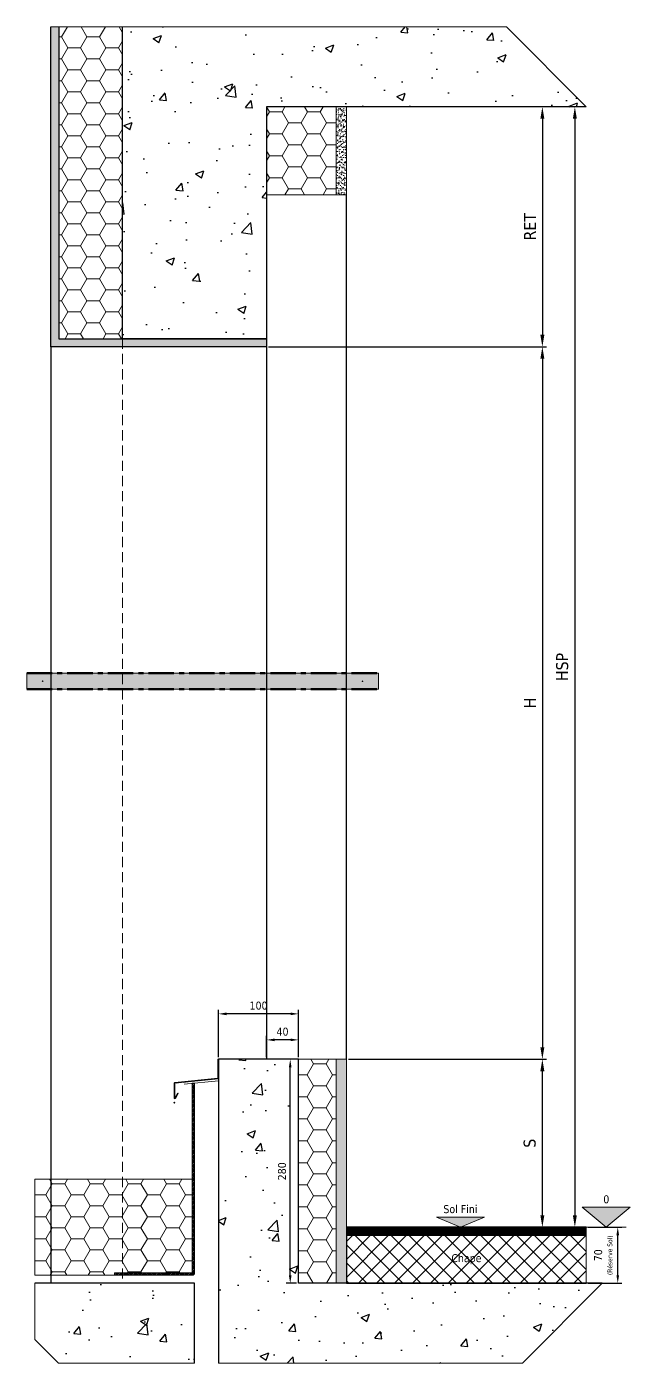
# Model space of a CAD drawing. Header units: millimetres. Extents: x -20000 to 230000, y -17405 to 25402.
# Drawn here: x 124718 to 125472, y 4924 to 6594 of the extents above; entities that cross this region are included whole.
import ezdxf
from ezdxf.enums import TextEntityAlignment as Align

# ---------------------------------------------------------------- set-up
doc = ezdxf.new("R2010")
doc.units = ezdxf.units.MM
doc.header["$PDMODE"] = 35
doc.header["$PDSIZE"] = 0.5
doc.linetypes.add('AXES', pattern=[50.800000000000004, 31.75, -6.35, 6.35, -6.35])
doc.linetypes.add('CACHE', pattern=[9.524999999999999, 6.35, -3.175])
doc.layers.get('0').update_dxf_attribs({"lineweight": 13})
doc.layers.get('Defpoints').update_dxf_attribs({"true_color": 0xc2a584})
for name, color, linetype, lineweight in [('0 - 1 (validé)', 3, 'Continuous', 13), ('1 - Acier', 160, 'Continuous', 13), ('1 - Aluminium', 150, 'Continuous', 13), ('1 - Axe', 1, 'AXES', 0), ('1 - BETON', 251, 'Continuous', 25), ('1 - Béton', 251, 'Continuous', 25), ('1 - Cotation', 32, 'Continuous', 13), ('1 - INTERROMPU', 253, 'CACHE', 13), ('1 - Isolant', 132, 'Continuous', 13), ('1 - Platre', 252, 'Continuous', 13), ('1 - Texte', 7, 'Continuous', 13), ('Texte', 7, 'Continuous', 13)]:
    doc.layers.add(name, color=color, linetype=linetype, lineweight=lineweight)
doc.layers.add('0 - Invisible', color=43, linetype='Continuous', lineweight=0, plot=False)
doc.layers.add('Non visible', color=163, linetype='Continuous', lineweight=25, plot=False)
doc.layers.add('1 - Cache', color=7, linetype='Continuous', lineweight=0, true_color=0xffffff)
doc.styles.get("Standard").update_dxf_attribs({"font": 'ARIALUNI.TTF'})
doc.styles.add('Texte Poralu', font='tahomabd.ttf')
doc.dimstyles.new('100 - 1000', dxfattribs={"dimtxt": 15, "dimasz": 15, "dimexe": 5, "dimexo": 2.5, "dimgap": 8, "dimtad": 1, "dimdec": 1, "dimtxsty": 'Texte Poralu', "dimcen": 10, "dimazin": 0, "dimtfac": 1, "dimtdec": 1, "dimtmove": 0, "dimatfit": 3, "dimfxl": 1, "dimarcsym": 0})
doc.dimstyles.new('30 - 1000', dxfattribs={"dimtxt": 10, "dimasz": 10, "dimexe": 5, "dimexo": 2.5, "dimgap": 5, "dimtad": 1, "dimdec": 1, "dimtxsty": 'Texte Poralu', "dimcen": 5, "dimazin": 0, "dimtfac": 1, "dimtdec": 1, "dimtmove": 0, "dimatfit": 3, "dimfxl": 1, "dimarcsym": 0})

# ---------------------------------------------------------------- blocks, each defined once
blk = doc.blocks.new('Cadre Coupe_Elev')
at = {"layer": 'Defpoints'}
blk.add_point((5000, 5729.996620553562), dxfattribs=at)
at = {"color": 7}
blk.add_attdef('REPERE_1', text='', height=300, dxfattribs=at).set_placement((1000, 9000), align=Align.MIDDLE_CENTER)
at = {"layer": '1 - Texte', "color": 7}
for tag, p in [('DEFINITION1', (5000, 1200)), ('DEFINITION2', (5000, 800))]:
    blk.add_attdef(tag, text='', height=250, dxfattribs=at).set_placement(p, align=Align.MIDDLE_CENTER)
at = {"layer": 'Non visible', "style": 'Texte Poralu'}
for p in [(5447.11721373623, 4905.799125232807), (5447.11721373623, 4605.799125232807)]:
    blk.add_attdef('REPERE_2', text='', height=35, dxfattribs=at).set_placement(p, align=Align.MIDDLE_LEFT)
blk = doc.blocks.new('*U1519')
at = {"layer": '1 - Isolant'}
h = blk.add_hatch(dxfattribs=at)
h.set_pattern_fill('HONEY', color=256, scale=5)
h.set_pattern_definition([(0, (-58637.14088961192, -19517.49265059333), (23.8125, 13.748153225), [15.875, -31.75]), (120, (-58637.14088961192, -19517.49265059333), (-23.81249994797095, 13.74815331511695), [15.87499999999994, -31.74999999999989]), (59.99999999999999, (-58637.14088961192, -19517.49265059333), (5.202904551637744e-08, 27.49630654011694), [-31.75, 15.875])])
h.paths.add_polyline_path([(2.444276670049385e-11, -279.9999999999995), (47.0000000000099, -279.9999999999995), (47, 0), (0, 0)])
at = {"layer": '1 - Platre'}
h = blk.add_hatch(dxfattribs=at)
h.set_pattern_fill('AR-SAND', color=256, scale=0.1)
h.set_pattern_definition([(37.50000000000001, (-58637.14088961192, -19517.49265059333), (-0.1600031295984046, 4.894132373293424), [0, -3.860800000000001, 0, -4.318000000000001, 0, -4.1275]), (7.499999999999999, (-58637.14088961192, -19517.49265059333), (4.495232831380027, 7.168251005683543), [0, -2.0828, 0, -3.4798, 0, -1.3335]), (327.5, (-58640.26508961192, -19517.49265059333), (7.90992370241458, 0.01437184678545691), [0, -1.27, 0, -4.572, 0, -5.969]), (317.5, (-58640.26508961192, -19517.49265059333), (7.635564524722972, 2.229293232572162), [0, -0.635, 0, -2.9972, 0, -3.429])])
h.paths.add_polyline_path([(60.00000000001718, -279.9999999999995), (60, 0), (47, 0), (47.0000000000099, -279.9999999999995)])
at = {"layer": '0 - Invisible'}
for points in [[(2.444276670049385e-11, -279.9999999999995), (47.0000000000099, -279.9999999999995)], [(47.0000000000099, -279.9999999999995), (60.00000000001718, -279.9999999999995)]]:
    blk.add_lwpolyline(points, dxfattribs=at)
at = {"layer": '1 - Isolant'}
blk.add_lwpolyline([(47.0000000000099, -279.9999999999995), (47, 0), (0, 0), (2.444276670049385e-11, -279.9999999999995)], dxfattribs=at)
at = {"layer": '1 - Platre'}
blk.add_lwpolyline([(60.00000000001718, -279.9999999999995), (60, 0), (47, 0), (47.0000000000099, -279.9999999999995)], dxfattribs=at)
blk = doc.blocks.new('*U473')
at = {"layer": '1 - Isolant'}
h = blk.add_hatch(dxfattribs=at)
h.set_pattern_fill('HONEY', color=256, scale=5)
h.set_pattern_definition([(0, (-58597.14088961185, -19397.49265059368), (23.8125, 13.748153225), [15.875, -31.75]), (120, (-58597.14088961185, -19397.49265059368), (-23.81249994797095, 13.74815331511695), [15.87499999999993, -31.74999999999986]), (59.99999999999999, (-58597.14088961185, -19397.49265059368), (5.202904551637744e-08, 27.49630654011694), [-31.75, 15.875])])
h.paths.add_polyline_path([(9.553002256405232e-11, -300.0000000003563), (87.00000000008097, -300.0000000003563), (86.99999999999818, -190), (-1.818989403545856e-12, -190)])
at = {"layer": '1 - Platre'}
h = blk.add_hatch(dxfattribs=at)
h.set_pattern_fill('AR-SAND', color=256, scale=0.1)
h.set_pattern_definition([(37.50000000000001, (-58597.14088961185, -19397.49265059368), (-0.1600031295984046, 4.894132373293424), [0, -3.860800000000001, 0, -4.318000000000001, 0, -4.1275]), (7.499999999999999, (-58597.14088961185, -19397.49265059368), (4.495232831380027, 7.168251005683543), [0, -2.0828, 0, -3.4798, 0, -1.3335]), (327.5, (-58600.26508961185, -19397.49265059368), (7.90992370241458, 0.01437184678545691), [0, -1.27, 0, -4.572, 0, -5.969]), (317.5, (-58600.26508961185, -19397.49265059368), (7.635564524722972, 2.229293232572162), [0, -0.635, 0, -2.9972, 0, -3.429])])
h.paths.add_polyline_path([(100.0000000000882, -300.0000000003563), (99.99999999999818, -190), (86.99999999999818, -190), (87.00000000008097, -300.0000000003563)])
at = {"layer": '0 - Invisible'}
for points in [[(9.553002256405232e-11, -300.0000000003563), (87.00000000008097, -300.0000000003563)], [(87.00000000008097, -300.0000000003563), (100.0000000000882, -300.0000000003563)]]:
    blk.add_lwpolyline(points, dxfattribs=at)
at = {"layer": '1 - Isolant'}
blk.add_lwpolyline([(87.00000000008097, -300.0000000003563), (86.99999999999818, -190), (-1.818989403545856e-12, -190), (9.553002256405232e-11, -300.0000000003563)], dxfattribs=at)
at = {"layer": '1 - Platre'}
blk.add_lwpolyline([(100.0000000000882, -300.0000000003563), (99.99999999999818, -190), (86.99999999999818, -190), (87.00000000008097, -300.0000000003563)], dxfattribs=at)
blk = doc.blocks.new('*U762')
at = {"layer": '1 - Isolant'}
h = blk.add_hatch(dxfattribs=at)
h.set_pattern_fill('HONEY', color=256, scale=5, style=0)
h.set_pattern_definition([(0, (-80.00000000000003, 230.0000000003561), (23.8125, 13.748153225), [15.875, -31.75]), (120, (-80.00000000000003, 230.0000000003561), (-23.81249994797095, 13.74815331511695), [15.87499999999995, -31.74999999999989]), (59.99999999999999, (-80.00000000000003, 230.0000000003561), (5.202904551637744e-08, 27.49630654011694), [-31.75, 15.875])])
h.paths.add_polyline_path([(-80, 390.000000000357), (2.387982389955822e-14, 390.000000000357), (1.77635683940025e-15, -9.094947017729282e-13), (-80.00000000000003, -9.094947017729282e-13)])
at = {"layer": '0 - Invisible'}
blk.add_lwpolyline([(-80, 390.000000000357), (2.387982389955822e-14, 390.000000000357)], dxfattribs=at)
at = {"layer": '1 - Isolant'}
blk.add_lwpolyline([(2.387982389955822e-14, 390.000000000357), (0, 0), (0, 0), (1.77635683940025e-15, -9.094947017729282e-13), (-80.00000000000003, -9.094947017729282e-13), (-80, 390.000000000357)], dxfattribs=at)
blk = doc.blocks.new('*D1626')
at = {"layer": '1 - Cotation', "color": 0, "lineweight": -2, "transparency": 16777216}
for p, q in [((125020.0000000001, 6194.331641222816), (125367.4999999999, 6194.331641222816)), ((125362.4999999999, 6179.331641222816), (125362.4999999999, 5318.732209339343)), ((125119.9999999999, 5303.732209339343), (125367.4999999999, 5303.732209339343))]:
    blk.add_line(p, q, dxfattribs=at)
at = {"layer": '1 - Cotation', "color": 0, "transparency": 16777216}
for points in [[(125359.9999999999, 6179.331641222816), (125364.9999999999, 6179.331641222816), (125362.4999999999, 6194.331641222816)], [(125359.9999999999, 5318.732209339343), (125364.9999999999, 5318.732209339343), (125362.4999999999, 5303.732209339343)]]:
    blk.add_solid(points, dxfattribs=at)
at = {"layer": 'Defpoints', "color": 0, "transparency": 16777216}
for p in [(125017.5000000001, 6194.331641222816), (125117.4999999999, 5303.732209339343), (125362.4999999999, 5303.732209339343)]:
    blk.add_point(p, dxfattribs=at)
at = {"layer": '1 - Cotation', "color": 0, "transparency": 16777216, "insert": (125346.9999999999, 5749.0319252811), "char_height": 15, "attachment_point": 5, "rotation": 90, "style": 'Texte Poralu'}
blk.add_mtext('H', dxfattribs=at)
blk = doc.blocks.new('*D1627')
at = {"layer": '1 - Cotation', "color": 0, "lineweight": -2, "transparency": 16777216}
for p, q in [((125415.0000000002, 6494.331641222816), (125398.1672235971, 6494.331641222816)), ((125403.1672235971, 6479.331641222816), (125403.1672235971, 5108.73220933936)), ((125415, 5093.73220933936), (125398.1672235971, 5093.73220933936))]:
    blk.add_line(p, q, dxfattribs=at)
at = {"layer": '1 - Cotation', "color": 0, "transparency": 16777216}
for points in [[(125400.6672235971, 6479.331641222816), (125405.6672235971, 6479.331641222816), (125403.1672235971, 6494.331641222816)], [(125400.6672235971, 5108.73220933936), (125405.6672235971, 5108.73220933936), (125403.1672235971, 5093.73220933936)]]:
    blk.add_solid(points, dxfattribs=at)
at = {"layer": 'Defpoints', "color": 0, "transparency": 16777216}
for p in [(125417.5000000002, 6494.331641222816), (125403.1672235971, 5093.73220933936), (125417.5, 5093.73220933936)]:
    blk.add_point(p, dxfattribs=at)
at = {"layer": '1 - Cotation', "color": 0, "transparency": 16777216, "insert": (125387.3952289699, 5794.031925281109), "char_height": 15, "attachment_point": 5, "rotation": 90, "style": 'Texte Poralu'}
blk.add_mtext('HSP', dxfattribs=at)
blk = doc.blocks.new('*U925')
at = {"layer": '1 - BETON'}
h = blk.add_hatch(dxfattribs=at)
h.set_pattern_fill('CONCRETE', color=256, scale=15, style=0, pattern_type=2)
h.set_pattern_definition([(49.99999999999999, (119.9999999999999, -9.999999999643038), (107.589027390113, -9.412820247389266), [11.25, -123.75]), (355, (119.9999999999999, -9.999999999643038), (-20.81270004195, 112.8288200550018), [9, -99]), (100.4514, (128.965752, -10.78440099964304), (86.77640725710323, 103.415931309143), [9.5610285, -105.1713168]), (46.18420000000002, (119.9999999999999, 20.00000000035696), (160.0861572938467, -24.82785214935271), [16.87499999999984, -185.6249999999987]), (96.6356, (133.34051175, 17.93100395035695), (140.1994058323055, 146.1176806350663), [14.3415432, -157.75695]), (351.1842, (119.9999999999999, 20.00000000035696), (140.1992917700441, 146.1177901387987), [13.5, -148.5]), (21, (134.9999999999999, 12.50000000035696), (89.53605781776925, -60.39283359980082), [11.25, -123.75]), (326.0000000000001, (134.9999999999999, 12.50000000035696), (36.49729978823726, 108.772506757028), [9, -99]), (71.4514, (142.46133495, 7.467259100356969), (126.0333942872235, 48.37957450649286), [9.5610285, -105.1713168]), (37.50000000000001, (119.9999999999999, -9.999999999643038), (1.8239782975936, 49.93407807469672), [0, -97.8, 0, -100.5, 0, -99.375]), (7.499999999999999, (119.9999999999999, -9.999999999643038), (39.46043061632229, 59.16175678235403), [0, -57.3, 0, -95.55, 0, -37.875]), (327.5, (86.54999999999995, -9.999999999643038), (80.07336542586135, -3.383230760156963), [0, -37.5, 0, -117, 0, -155.25]), (317.5, (71.54999999999997, -9.999999999643038), (87.47792540135794, 15.01574734984766), [0, -48.75, 0, -77.69999999999999, 0, -110.25])])
h.paths.add_polyline_path([(400, 290.000000000357), (300, 390.000000000357), (-180, 390.000000000357), (-180, 0), (0, 0), (0, 290.000000000357)])
at = {"layer": '0 - Invisible'}
blk.add_lwpolyline([(400, 290.000000000357), (300, 390.000000000357), (-180, 390.000000000357)], dxfattribs=at)
at = {"layer": '1 - BETON'}
blk.add_lwpolyline([(400, 290.000000000357), (0, 290.000000000357), (0, 0), (-180, 0), (-180, 390.000000000357)], dxfattribs=at)
blk = doc.blocks.new('*D1628')
at = {"layer": '1 - Cotation', "color": 0, "lineweight": -2, "transparency": 16777216}
for p, q in [((125415.0000000001, 6494.331641222801), (125357.4999999999, 6494.331641222801)), ((125362.4999999999, 6479.331641222801), (125362.4999999999, 6209.331641222816)), ((125020.0000000001, 6194.331641222816), (125367.4999999999, 6194.331641222816))]:
    blk.add_line(p, q, dxfattribs=at)
at = {"layer": '1 - Cotation', "color": 0, "transparency": 16777216}
for points in [[(125359.9999999999, 6479.331641222801), (125364.9999999999, 6479.331641222801), (125362.4999999999, 6494.331641222801)], [(125359.9999999999, 6209.331641222816), (125364.9999999999, 6209.331641222816), (125362.4999999999, 6194.331641222816)]]:
    blk.add_solid(points, dxfattribs=at)
at = {"layer": 'Defpoints', "color": 0, "transparency": 16777216}
for p in [(125417.5000000001, 6494.331641222801), (125017.5000000001, 6194.331641222816), (125362.4999999999, 6194.331641222816)]:
    blk.add_point(p, dxfattribs=at)
at = {"layer": '1 - Cotation', "color": 0, "transparency": 16777216, "insert": (125346.9999999999, 6344.33164122283), "char_height": 15, "attachment_point": 5, "rotation": 90, "style": 'Texte Poralu'}
blk.add_mtext('RET', dxfattribs=at)
blk = doc.blocks.new('*U494')
at = {"layer": '1 - BETON'}
h = blk.add_hatch(dxfattribs=at)
h.set_pattern_fill('AR-SAND', color=256, scale=0.1)
h.set_pattern_definition([(37.50000000000001, (-190.0000000003574, -60.00000000000011), (-0.1600031295984046, 4.894132373293424), [0, -3.860800000000001, 0, -4.318000000000001, 0, -4.1275]), (7.499999999999999, (-190.0000000003574, -60.00000000000011), (4.495232831380027, 7.168251005683543), [0, -2.0828, 0, -3.4798, 0, -1.3335]), (327.5, (-193.1242000003574, -60.00000000000011), (7.90992370241458, 0.01437184678545762), [0, -1.27, 0, -4.572, 0, -5.969]), (317.5, (-193.1242000003574, -60.00000000000011), (7.635564524722972, 2.229293232572163), [0, -0.635, 0, -2.9972, 0, -3.429])])
h.paths.add_polyline_path([(-390.0000000003578, 10), (-390.0000000003578, 0), (0, 0), (3.943512183468556e-13, -260.0000000000001), (10.00000000000039, -260.0000000000001), (10, 10)])
at = {"layer": '0 - Invisible'}
blk.add_lwpolyline([(-390.0000000003578, 10), (-390.0000000003578, 0)], dxfattribs=at)
at = {"layer": '1 - BETON'}
blk.add_lwpolyline([(-390.0000000003578, 0), (0, 0), (3.943512183468556e-13, -260.0000000000001), (10.00000000000039, -260.0000000000001), (10, 10), (-390.0000000003578, 10)], dxfattribs=at)
blk = doc.blocks.new('*U439')
at = {"layer": '1 - Cache'}
blk.add_hatch(color=256, dxfattribs=at).paths.add_polyline_path([(-20, -10), (419.999999999899, -10), (419.999999999899, 10), (-20, 10)])
at = {"layer": '0 - Invisible'}
blk.add_lwpolyline([(-20, -10), (419.999999999899, -10), (419.999999999899, 10), (-20, 10)], close=True, dxfattribs=at)
for p in [(0, 0), (399.999999999899, 0)]:
    blk.add_point(p, dxfattribs=at)
at = {"layer": '1 - Axe', "lineweight": 50}
for p, q in [((-20, 10), (419.999999999899, 10)), ((-20, -10), (419.999999999899, -10))]:
    blk.add_line(p, q, dxfattribs=at)
blk = doc.blocks.new('*U1520')
at = {"layer": '1 - BETON'}
h = blk.add_hatch(dxfattribs=at)
h.set_pattern_fill('CONCRETE', color=256, scale=15, style=0, pattern_type=2)
h.set_pattern_definition([(49.99999999999999, (334.0000000001253, -109.9999999999998), (107.589027390113, -9.412820247389266), [11.25, -123.75]), (355, (334.0000000001253, -109.9999999999998), (-20.81270004195, 112.8288200550018), [9, -99]), (100.4514, (342.9657520001252, -110.7844009999998), (86.77640725710323, 103.415931309143), [9.5610285, -105.1713168]), (46.18420000000002, (334.0000000001253, -79.99999999999976), (160.0861572938467, -24.82785214935271), [16.87499999999967, -185.6249999999973]), (96.6356, (347.3405117501253, -82.06899604999977), (140.1994058323055, 146.1176806350663), [14.3415432, -157.75695]), (351.1842, (334.0000000001253, -79.99999999999976), (140.1992917700441, 146.1177901387987), [13.5, -148.5]), (21, (349.0000000001253, -87.49999999999976), (89.53605781776925, -60.39283359980082), [11.25, -123.75]), (326.0000000000001, (349.0000000001253, -87.49999999999976), (36.49729978823726, 108.772506757028), [9, -99]), (71.4514, (356.4613349501253, -92.53274089999978), (126.0333942872235, 48.37957450649286), [9.5610285, -105.1713168]), (37.50000000000001, (334.0000000001253, -109.9999999999998), (1.8239782975936, 49.93407807469672), [0, -97.8, 0, -100.5, 0, -99.375]), (7.499999999999999, (334.0000000001253, -109.9999999999998), (39.46043061632229, 59.16175678235403), [0, -57.3, 0, -95.55, 0, -37.875]), (327.5, (300.5500000001252, -109.9999999999998), (80.07336542586135, -3.383230760156963), [0, -37.5, 0, -117, 0, -155.25]), (317.5, (285.5500000001252, -109.9999999999998), (87.47792540135794, 15.01574734984766), [0, -48.75, 0, -77.69999999999999, 0, -110.25])])
h.paths.add_polyline_path([(380.0000000001291, -280), (280.0000000001328, -379.9999999999964), (-100.0000000000005, -380), (-100.0000000000003, 0), (1.13686837721616e-13, 0), (1.13686837721616e-13, -280)])
at = {"layer": '0 - Invisible'}
blk.add_lwpolyline([(380.0000000001291, -280), (280.0000000001328, -379.9999999999964), (-100.000000000004, -380.0000000000034), (-100.0000000000005, -380)], dxfattribs=at)
at = {"layer": '1 - BETON'}
blk.add_lwpolyline([(380.0000000001293, -280), (1.13686837721616e-13, -280), (1.13686837721616e-13, 0), (-100.0000000000003, 0), (-100.0000000000003, 0), (-100.0000000000003, 0), (-100.0000000000005, -380), (-100.0000000000005, -380)], dxfattribs=at)
blk = doc.blocks.new('*U1620')
at = {"layer": '1 - BETON'}
h = blk.add_hatch(dxfattribs=at)
h.set_pattern_fill('CONCRETE', color=256, scale=15, style=0, pattern_type=2)
h.set_pattern_definition([(49.99999999999999, (131.0153848707041, 102.7647629763065), (107.589027390113, -9.412820247389266), [11.25, -123.75]), (355, (131.0153848707041, 102.7647629763065), (-20.81270004195, 112.8288200550018), [9, -99]), (100.4514, (139.9811368707041, 101.9803619763065), (86.77640725710323, 103.415931309143), [9.5610285, -105.1713168]), (46.18420000000002, (131.0153848707041, 132.7647629763064), (160.0861572938467, -24.82785214935271), [16.87499999999987, -185.624999999999]), (96.6356, (144.3558966207041, 130.6957669263064), (140.1994058323055, 146.1176806350663), [14.3415432, -157.75695]), (351.1842, (131.0153848707041, 132.7647629763064), (140.1992917700441, 146.1177901387987), [13.5, -148.5]), (21, (146.0153848707041, 125.2647629763065), (89.53605781776925, -60.39283359980082), [11.25, -123.75]), (326.0000000000001, (146.0153848707041, 125.2647629763065), (36.49729978823726, 108.772506757028), [9, -99]), (71.4514, (153.4767198207041, 120.2320220763064), (126.0333942872235, 48.37957450649286), [9.5610285, -105.1713168]), (37.50000000000001, (131.0153848707041, 102.7647629763065), (1.8239782975936, 49.93407807469672), [0, -97.8, 0, -100.5, 0, -99.375]), (7.499999999999999, (131.0153848707041, 102.7647629763065), (39.46043061632229, 59.16175678235403), [0, -57.3, 0, -95.55, 0, -37.875]), (327.5, (97.5653848707041, 102.7647629763065), (80.07336542586135, -3.383230760156963), [0, -37.5, 0, -117, 0, -155.25]), (317.5, (82.5653848707041, 102.7647629763065), (87.47792540135794, 15.01574734984766), [0, -48.75, 0, -77.69999999999999, 0, -110.25])])
h.paths.add_polyline_path([(-200, 4.466427228067005e-13), (-200, -70.23523702369309), (-170.2352370236904, -99.99999999999999), (-2.841614285404423e-14, -100), (6.123233995736766e-17, -1.243449787580175e-14)])
at = {"layer": '0 - Invisible'}
blk.add_lwpolyline([(-200, 4.466427228067005e-13), (-200, -70.23523702369309), (-170.2352370236904, -99.99999999999999), (-2.841614285404423e-14, -100)], dxfattribs=at)
at = {"layer": '1 - BETON'}
blk.add_lwpolyline([(-2.841614285404423e-14, -100), (0, 0), (6.123233995736766e-17, -1.243449787580175e-14), (6.123233995736766e-17, -1.243449787580175e-14), (-200.0000000000022, -1.243449787580175e-14), (-200.0000000000004, 4.405364961712621e-13), (-200, 4.466427228067005e-13)], dxfattribs=at)
blk = doc.blocks.new('*U533')
at = {"layer": '1 - Béton'}
h = blk.add_hatch(dxfattribs=at)
h.set_pattern_fill('ANSI31', color=256, scale=0.5, angle=135)
h.set_pattern_definition([(180, (199.9999999999554, -2.273736754431224e-12), (-3.33066907387547e-16, -1.5875), [])])
h.paths.add_polyline_path([(0, 60.00000000000001), (299.9999999999554, 59.99999999999545), (299.9999999999554, 69.99999999999545), (0, 70)])
h = blk.add_hatch(dxfattribs=at)
h.set_pattern_fill('ANSI37', color=256, scale=5)
h.set_pattern_definition([(45, (199.9999999999554, -2.273736754431224e-12), (-11.22532015133644, 11.22532015133644), []), (135, (199.9999999999554, -2.273736754431224e-12), (-11.22532015133644, -11.22532015133644), [])])
h.paths.add_polyline_path([(0, 0), (299.9999999999554, -6.821210263295947e-12), (299.9999999999554, 59.99999999999545), (0, 60)])
h.paths.add_polyline_path([(125.9083277367138, 20.81766286097819), (173.9506380120663, 20.81766286097819), (173.9506380120663, 42.41940899932608), (125.9083277367138, 42.41940899932608)], flags=24)
at = {"layer": '0 - Invisible'}
for points in [[(0, 60.00000000000001), (299.9999999999554, 59.99999999999545), (299.9999999999554, 69.99999999999545), (0, 70), (0, 60.00000000000001)], [(0, 0), (299.9999999999554, -6.821210263295947e-12), (299.9999999999554, 59.99999999999545), (0, 60), (0, 0)]]:
    blk.add_lwpolyline(points, dxfattribs=at)
at = {"layer": '1 - Béton'}
for points in [[(299.9999999999554, 69.99999999999545), (0, 70), (0, 60.00000000000001), (299.9999999999554, 59.99999999999545)], [(299.9999999999554, 59.99999999999545), (0, 60.00000000000001), (0, 0), (299.9999999999554, -6.821210263295947e-12)]]:
    blk.add_lwpolyline(points, dxfattribs=at)
at = {"layer": 'Texte', "insert": (149.9999999999777, 29.99999999999767), "char_height": 10, "attachment_point": 5, "style": 'Texte Poralu'}
blk.add_mtext_dynamic_manual_height_columns('Chape', width=29.38230259003263, gutter_width=50, heights=[0], dxfattribs=at)
blk = doc.blocks.new('*U1524')
at = {"layer": '1 - Acier'}
h = blk.add_hatch(dxfattribs=at)
h.set_pattern_fill('ANSI31', color=256, scale=0.5, style=0)
h.set_pattern_definition([(45, (-46221.96198440698, -3069.638154843502), (-1.122532015133644, 1.122532015133644), [])])
edge = h.paths.add_edge_path()
edge.add_line((2.946821834964233e-14, -240), (3.000000000000012, -240))
edge.add_line((3.000000000000012, -240), (3, -3))
edge.add_line((3, -3), (100, -3))
edge.add_line((100, -3), (100, 0))
edge.add_line((100, 0), (3, 0))
edge.add_arc((3, -3), 3, 90, 180)
edge.add_line((0, -3), (2.946821834964233e-14, -240))
blk.add_lwpolyline([(2.946821834964233e-14, -240), (3.000000000000012, -240), (3, -3), (100, -3), (100, 0), (3, 0, 0.414213562373095), (0, -3)], format="xyb", close=True, dxfattribs=at)
blk = doc.blocks.new('*U1525')
at = {"layer": '1 - Isolant'}
h = blk.add_hatch(dxfattribs=at)
h.set_pattern_fill('HONEY', color=256, scale=5, style=0)
h.set_pattern_definition([(0, (-147.2451239499205, 19.99999999999997), (23.8125, 13.748153225), [15.875, -31.75]), (120, (-147.2451239499205, 19.99999999999997), (-23.81249994797095, 13.74815331511695), [15.87499999999998, -31.74999999999997]), (59.99999999999999, (-147.2451239499205, 19.99999999999997), (5.202904551637744e-08, 27.49630654011694), [-31.75, 15.875])])
h.paths.add_polyline_path([(-197.1225619749603, 120), (-197.1225619749603, 2.60480097161674e-14), (0, 0), (-0.1225619749602629, 120)])
at = {"layer": '0 - Invisible'}
blk.add_lwpolyline([(-197.1225619749603, 120), (-197.1225619749603, 2.60480097161674e-14)], dxfattribs=at)
at = {"layer": '1 - Isolant'}
blk.add_lwpolyline([(-197.1225619749603, 2.60480097161674e-14), (0, 0), (-0.1225619749602629, 120), (-197.1225619749603, 120)], dxfattribs=at)
blk = doc.blocks.new('*U1528')
at = {"layer": '1 - Aluminium'}
h = blk.add_hatch(dxfattribs=at)
h.set_pattern_fill('ANSI32', color=256, scale=0.5, angle=90, style=0)
h.set_pattern_definition([(135, (14.25742574222389, 5.425742574220397), (-3.367596045400933, -3.367596045400933), []), (135, (14.25742574222389, 7.670807574220397), (-3.367596045400933, -3.367596045400933), [])])
edge = h.paths.add_edge_path()
edge.add_line((-1.499999999999998, 53.99999999999818), (-1.5, 6.382419153728577))
edge.add_line((-1.5, 6.382419153728577), (-109.3918298363048, -4.406763829901756))
edge.add_arc((-109.2425742577733, -5.899319615216778), 1.500000000000035, 95.7105931374983, 179.9999999999986)
edge.add_line((-110.7425742577733, -5.89931961521674), (-110.7425742577761, -43.04183827204905))
edge.add_arc((-109.2425742577761, -43.04183827204904), 1.500000000000014, 180.0000000000003, 330.0000000000001)
edge.add_line((-107.9435361520995, -43.79183827204905), (-100.7425742577761, -31.31940640771361))
edge.add_line((-100.7425742577761, -31.31940640771361), (-102.0416123634527, -30.56940640771361))
edge.add_line((-102.0416123634527, -30.56940640771361), (-109.2425742577761, -43.04183827204905))
edge.add_line((-109.2425742577761, -43.04183827204905), (-109.2425742577733, -5.899319615216889))
edge.add_line((-109.2425742577733, -5.899319615216889), (-1.350744421468505, 4.889863368413593))
edge.add_arc((-1.5, 6.382419153728577), 1.5, 275.7105931374996, 360)
edge.add_line((2.220446049250313e-16, 6.382419153728577), (1.469576158976712e-15, 53.99999999999818))
edge.add_line((1.469576158976712e-15, 53.99999999999818), (-1.499999999999998, 53.99999999999818))
at = {"layer": '0 - Invisible'}
blk.add_lwpolyline([(0, 0), (-85.7425742577733, -8.574257425777333)], dxfattribs=at)
blk.add_point((-110.7425742577761, -54.54183827204906), dxfattribs=at)
at = {"layer": '1 - Aluminium'}
blk.add_lwpolyline([(-1.499999999999998, 53.99999999999818), (-1.5, 6.382419153728577), (-109.3918298363048, -4.406763829901756, 0.3853135861201776), (-110.7425742577733, -5.89931961521674), (-110.7425742577761, -43.04183827204905, 0.7673269879789602), (-107.9435361520995, -43.79183827204905), (-100.7425742577761, -31.31940640771361), (-102.0416123634527, -30.56940640771361), (-109.2425742577761, -43.04183827204905), (-109.2425742577733, -5.899319615216889), (-1.350744421468502, 4.889863368413593, 0.3853135861201796), (2.220446049250313e-16, 6.382419153728577), (1.469576158976712e-15, 53.99999999999818)], format="xyb", close=True, dxfattribs=at)
blk = doc.blocks.new('*D1630')
at = {"layer": '1 - Cotation', "color": 0, "lineweight": -2, "transparency": 16777216}
for p, q in [((125054.9999999999, 5303.732209339343), (125042.1152083246, 5303.732209339343)), ((125047.1152083246, 5033.732209339343), (125047.1152083246, 5293.732209339343)), ((125054.9999999999, 5023.732209339343), (125042.1152083246, 5023.732209339343))]:
    blk.add_line(p, q, dxfattribs=at)
at = {"layer": '1 - Cotation', "color": 0, "transparency": 16777216}
for points in [[(125045.448541658, 5293.732209339343), (125048.7818749913, 5293.732209339343), (125047.1152083246, 5303.732209339343)], [(125045.448541658, 5033.732209339343), (125048.7818749913, 5033.732209339343), (125047.1152083246, 5023.732209339343)]]:
    blk.add_solid(points, dxfattribs=at)
at = {"layer": 'Defpoints', "color": 0, "transparency": 16777216}
for p in [(125047.1152083246, 5303.732209339343), (125057.4999999999, 5303.732209339343), (125057.4999999999, 5023.732209339343)]:
    blk.add_point(p, dxfattribs=at)
at = {"layer": '1 - Cotation', "color": 0, "transparency": 16777216, "insert": (125036.8868671561, 5163.732209339364), "char_height": 10, "attachment_point": 5, "rotation": 90, "style": 'Texte Poralu'}
blk.add_mtext('280', dxfattribs=at)
blk = doc.blocks.new('*D1631')
at = {"layer": '1 - Cotation', "color": 0, "lineweight": -2, "transparency": 16777216}
for p, q in [((124957.4999999999, 5306.232209339343), (124957.4999999999, 5365.46868571965)), ((125057.4999999999, 5306.232209339343), (125057.4999999999, 5365.46868571965)), ((125047.4999999999, 5360.46868571965), (124967.4999999999, 5360.46868571965))]:
    blk.add_line(p, q, dxfattribs=at)
at = {"layer": '1 - Cotation', "color": 0, "transparency": 16777216}
for points in [[(124967.4999999999, 5362.135352386317), (124967.4999999999, 5358.802019052983), (124957.4999999999, 5360.46868571965)], [(125047.4999999999, 5362.135352386317), (125047.4999999999, 5358.802019052983), (125057.4999999999, 5360.46868571965)]]:
    blk.add_solid(points, dxfattribs=at)
at = {"layer": 'Defpoints', "color": 0, "transparency": 16777216}
for p in [(124957.4999999999, 5360.46868571965), (124957.4999999999, 5303.732209339343), (125057.4999999999, 5303.732209339343)]:
    blk.add_point(p, dxfattribs=at)
at = {"layer": '1 - Cotation', "color": 0, "transparency": 16777216, "insert": (125007.4999999999, 5370.67352117969), "char_height": 10, "attachment_point": 5, "style": 'Texte Poralu'}
blk.add_mtext('100', dxfattribs=at)
blk = doc.blocks.new('*U199')
blk.add_hatch(color=256).paths.add_polyline_path([(25, 0), (55, 25), (-5, 25)])
blk.add_line((0, 0), (50, 0))
blk.add_lwpolyline([(25, 0), (55, 25), (-5, 25), (25, 0)])
at = {"style": 'Texte Poralu'}
blk.add_attdef('HAUTEUR', text='', height=10, dxfattribs=at).set_placement((25, 34.99999999999997), align=Align.MIDDLE_CENTER)
blk = doc.blocks.new('*U200')
blk.add_hatch(color=256).paths.add_polyline_path([(0, 0), (29.99999999999999, 12.5), (-30.00000000000001, 12.5)])
blk.add_lwpolyline([(0, 0), (29.99999999999999, 12.5), (-30.00000000000001, 12.5), (0, 0)])
at = {"layer": 'Texte', "insert": (-7.105427357601002e-15, 17.5), "char_height": 10, "attachment_point": 8, "style": 'Texte Poralu'}
blk.add_mtext('Sol Fini', dxfattribs=at)
blk = doc.blocks.new('*D1624')
at = {"color": 0, "lineweight": -2, "transparency": 16777216}
for p, q in [((125420, 5093.732209339345), (125461.8284928757, 5093.732209339345)), ((125456.8284928757, 5033.732209339349), (125456.8284928757, 5083.732209339345)), ((125420, 5023.732209339349), (125461.8284928757, 5023.732209339349))]:
    blk.add_line(p, q, dxfattribs=at)
at = {"color": 0, "transparency": 16777216}
for points in [[(125455.161826209, 5083.732209339345), (125458.4951595423, 5083.732209339345), (125456.8284928757, 5093.732209339345)], [(125455.161826209, 5033.732209339349), (125458.4951595423, 5033.732209339349), (125456.8284928757, 5023.732209339349)]]:
    blk.add_solid(points, dxfattribs=at)
at = {"layer": 'Defpoints', "color": 0, "transparency": 16777216}
for p in [(125417.5, 5093.732209339345), (125456.8284928757, 5093.732209339345), (125417.5, 5023.732209339349)]:
    blk.add_point(p, dxfattribs=at)
at = {"color": 0, "transparency": 16777216, "insert": (125439.1875705564, 5058.732209339368), "char_height": 10, "attachment_point": 5, "rotation": 90, "style": 'Texte Poralu'}
blk.add_mtext('70 \\P{\\H0.6x;(Réserve Sol)}', dxfattribs=at)
blk = doc.blocks.new('*D1625')
at = {"layer": '1 - Cotation', "color": 0, "lineweight": -2, "transparency": 16777216}
for p, q in [((125120, 5303.732209339347), (125367.4999999999, 5303.732209339347)), ((125362.4999999999, 5108.732209339349), (125362.4999999999, 5288.732209339347)), ((125415, 5093.732209339349), (125357.4999999999, 5093.732209339349))]:
    blk.add_line(p, q, dxfattribs=at)
at = {"layer": '1 - Cotation', "color": 0, "transparency": 16777216}
for points in [[(125359.9999999999, 5288.732209339347), (125364.9999999999, 5288.732209339347), (125362.4999999999, 5303.732209339347)], [(125359.9999999999, 5108.732209339349), (125364.9999999999, 5108.732209339349), (125362.4999999999, 5093.732209339349)]]:
    blk.add_solid(points, dxfattribs=at)
at = {"layer": 'Defpoints', "color": 0, "transparency": 16777216}
for p in [(125117.5, 5303.732209339347), (125362.4999999999, 5303.732209339347), (125417.5, 5093.732209339349)]:
    blk.add_point(p, dxfattribs=at)
at = {"layer": '1 - Cotation', "color": 0, "transparency": 16777216, "insert": (125346.7280053726, 5198.732209339369), "char_height": 15, "attachment_point": 5, "rotation": 90, "style": 'Texte Poralu'}
blk.add_mtext('S', dxfattribs=at)
blk = doc.blocks.new('*D1636')
at = {"layer": '1 - Cotation', "color": 0, "lineweight": -2, "transparency": 16777216}
for p, q in [((125017.5000000002, 5306.232209339343), (125017.5000000002, 5332.947735840455)), ((125057.4999999999, 5306.232209339343), (125057.4999999999, 5332.947735840455)), ((125047.4999999999, 5327.947735840455), (125027.5000000002, 5327.947735840455))]:
    blk.add_line(p, q, dxfattribs=at)
at = {"layer": '1 - Cotation', "color": 0, "transparency": 16777216}
for points in [[(125027.5000000002, 5329.614402507122), (125027.5000000002, 5326.281069173788), (125017.5000000002, 5327.947735840455)], [(125047.4999999999, 5329.614402507122), (125047.4999999999, 5326.281069173788), (125057.4999999999, 5327.947735840455)]]:
    blk.add_solid(points, dxfattribs=at)
at = {"layer": 'Defpoints', "color": 0, "transparency": 16777216}
for p in [(125017.5000000002, 5327.947735840455), (125017.5000000002, 5303.732209339343), (125057.4999999999, 5303.732209339343)]:
    blk.add_point(p, dxfattribs=at)
at = {"layer": '1 - Cotation', "color": 0, "transparency": 16777216, "insert": (125037.5, 5338.152571300495), "char_height": 10, "attachment_point": 5, "style": 'Texte Poralu'}
blk.add_mtext('40', dxfattribs=at)

msp = doc.modelspace()

# ---------------------------------------------------------------- linework, layer by layer
at = {"layer": '1 - BETON', "ltscale": 2}
msp.add_line((125117.4999999999, 5303.732209339343), (125117.5000000001, 6384.331641222816), dxfattribs=at)
at = {"layer": '1 - BETON'}
msp.add_line((124747.5000000001, 6194.331641222814), (124747.5000000001, 5023.732209339343), dxfattribs=at)
at = {"layer": '1 - BETON', "ltscale": 2}
msp.add_lwpolyline([(125017.5000000001, 6204.331641222816), (125017.5, 5303.732209339343), (125017.5000000002, 5303.732209339343)], dxfattribs=at)
at = {"layer": '1 - INTERROMPU', "ltscale": 2}
msp.add_line((124837.5000000001, 6204.331641222816), (124837.5, 5023.732209339343), dxfattribs=at)

# ---------------------------------------------------------------- block references
at = {"xscale": -1}
for name, p, rotation in [('*U494', (124757.5000000001, 6204.331641222814), 90.0000000000005), ('*U473', (125017.5000000001, 6194.331641222816), 180)]:
    msp.add_blockref(name, p, dxfattribs=dict(at, rotation=rotation))
for name, p in [('*U762', (124837.5000000001, 6204.331641222816)), ('*U925', (125017.5000000001, 6204.331641222816)), ('*U439', (124737.5000000001, 5776.281925281084)), ('*U1520', (125057.4999999999, 5303.732209339343)), ('*U1519', (125057.4999999999, 5303.732209339343)), ('*U1525', (124924.6225619748, 5033.732209339344)), ('*U533', (125117.5000000001, 5023.732209339344)), ('*U1620', (124927.4999999999, 5023.732209339343))]:
    msp.add_blockref(name, p)
at = {"xscale": 0.5, "yscale": 0.5, "zscale": 0.5}
msp.add_blockref('*U1528', (124957.4999999999, 5276.732209339344), dxfattribs=at)
at = {"rotation": 180}
msp.add_blockref('*U1524', (124927.4999999999, 5033.732209339344), dxfattribs=at)
at = {"layer": '0 - 1 (validé)'}
msp.add_blockref('Cadre Coupe_Elev', (120000, 0), dxfattribs=at)
at = {"layer": 'Texte'}
msp.add_blockref('*U199', (125417.5, 5093.732209339345), dxfattribs=at).add_auto_attribs({'HAUTEUR': '0'})
msp.add_blockref('*U200', (125260, 5093.732209339363), dxfattribs=at)

# ---------------------------------------------------------------- dimensions: what is measured, and where the dimension line sits
dim = msp.add_linear_dim(base=(125456.8284928757, 5093.732209339345), p1=(125417.5, 5023.732209339349), p2=(125417.5, 5093.732209339345), angle=90, text='<> \\P{\\H0.6x;(Réserve Sol)}', dimstyle='30 - 1000')
dim.commit()
dim.dimension.update_dxf_attribs({"geometry": '*D1624', "text_midpoint": (125439.1875705564, 5058.732209339368)})
at = {"layer": '1 - Cotation'}
for base, p1, p2, angle, text, picture, middle in [((125362.4999999999, 6194.331641222816), (125417.5000000001, 6494.331641222801), (125017.5000000001, 6194.331641222816), 270, 'RET', '*D1628', (125346.9999999999, 6344.33164122283)), ((125403.1672235971, 5093.73220933936), (125417.5000000002, 6494.331641222816), (125417.5, 5093.73220933936), 90, 'HSP', '*D1627', (125387.3952289699, 5794.031925281109)), ((125362.4999999999, 5303.732209339343), (125017.5000000001, 6194.331641222816), (125117.4999999999, 5303.732209339343), 90, 'H', '*D1626', (125346.9999999999, 5749.0319252811)), ((125362.4999999999, 5303.732209339347), (125417.5, 5093.732209339349), (125117.5, 5303.732209339347), 90, 'S', '*D1625', (125346.7280053726, 5198.732209339369))]:
    dim = msp.add_linear_dim(base=base, p1=p1, p2=p2, angle=angle, text=text, dimstyle='100 - 1000', dxfattribs=at)
    dim.commit()
    dim.dimension.update_dxf_attribs({"geometry": picture, "text_midpoint": middle})
for base, p2, picture, middle in [((124957.4999999999, 5360.46868571965), (124957.4999999999, 5303.732209339343), '*D1631', (125007.4999999999, 5370.67352117969)), ((125017.5000000002, 5327.947735840455), (125017.5000000002, 5303.732209339343), '*D1636', (125037.5, 5338.152571300495))]:
    dim = msp.add_linear_dim(base=base, p1=(125057.4999999999, 5303.732209339343), p2=p2, dimstyle='30 - 1000', dxfattribs=at)
    dim.commit()
    dim.dimension.update_dxf_attribs({"geometry": picture, "text_midpoint": middle})
dim = msp.add_linear_dim(base=(125047.1152083246, 5303.732209339343), p1=(125057.4999999999, 5023.732209339343), p2=(125057.4999999999, 5303.732209339343), angle=90, dimstyle='30 - 1000', dxfattribs=at)
dim.commit()
dim.dimension.update_dxf_attribs({"geometry": '*D1630', "text_midpoint": (125036.8868671561, 5163.732209339364)})

doc.saveas('drawing.dxf')
